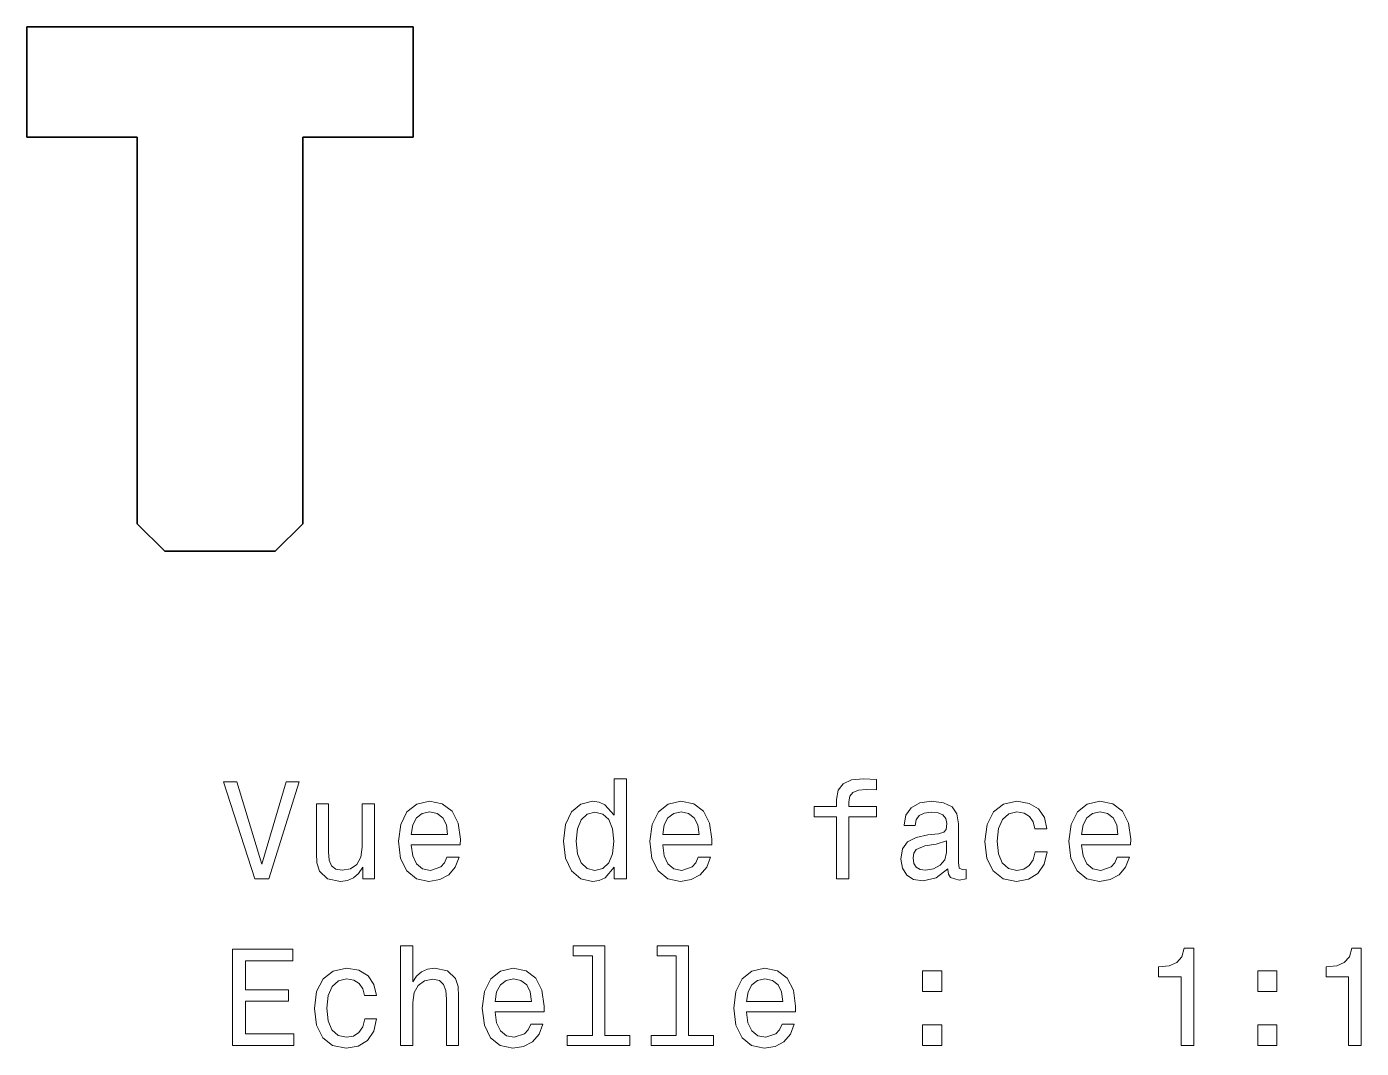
# Model space of a CAD drawing. Extents: x 141.5 to 189.9, y 77.5 to 114.5.
import ezdxf

# ---------------------------------------------------------------- set-up
doc = ezdxf.new("R2010")
doc.units = 0

msp = doc.modelspace()

# ---------------------------------------------------------------- linework, layer by layer
at = {"color": 7, "lineweight": 35, "ltscale": 0.1}
for p, q in [((141.5, 114.5), (141.5, 110.5)), ((155.5, 110.5), (155.5, 114.5)), ((145.5, 110.5), (141.5, 110.5)), ((155.5, 110.5), (151.5, 110.5)), ((150.5, 95.5), (146.5, 95.5))]:
    msp.add_line(p, q, dxfattribs=at)
at = {"color": 7, "lineweight": 35, "ltscale": 0.35}
for p, q in [((155.5, 114.5), (141.5, 114.5)), ((145.5, 96.5), (145.5, 110.5)), ((151.5, 110.5), (151.5, 96.5))]:
    msp.add_line(p, q, dxfattribs=at)
at = {"color": 7, "lineweight": 35, "ltscale": 0.035355}
for p, q in [((146.5, 95.5), (145.5, 96.5)), ((150.5, 95.5), (151.5, 96.5))]:
    msp.add_line(p, q, dxfattribs=at)
at = {"color": 7, "lineweight": 13}
for points in [[(150.895538, 87.148415), (150.018005, 84.16787), (149.11528, 87.148415), (148.636169, 87.148415), (149.765854, 83.643372), (150.270172, 83.643372), (151.374634, 87.148415)], [(162.782425, 84.061958), (162.782425, 83.643372), (163.226227, 83.643372), (163.226227, 87.264412), (162.78746, 87.264412), (162.78746, 85.938042), (162.44957, 86.321327), (162.242798, 86.412102), (162.005768, 86.447403), (161.577087, 86.346542), (161.244232, 86.064117), (161.027374, 85.610229), (160.951736, 85), (161.027374, 84.389771), (161.244232, 83.930832), (161.577087, 83.643372), (162.005768, 83.547554), (162.242798, 83.582855), (162.454605, 83.67363)], [(170.841492, 85.882568), (170.841492, 83.643372), (171.285309, 83.643372), (171.285309, 85.882568), (172.293945, 85.882568), (172.293945, 86.260803), (171.285309, 86.260803), (171.285309, 86.427231), (171.320602, 86.62896), (171.4366, 86.765129), (171.633286, 86.845818), (171.91571, 86.876083), (172.293945, 86.855911), (172.293945, 87.239197), (171.81485, 87.264412), (171.381134, 87.219017), (171.078537, 87.082855), (170.896973, 86.845818), (170.841492, 86.507927), (170.841492, 86.260803), (170.029541, 86.260803), (170.029541, 85.882568)], [(154.097977, 86.351585), (153.654175, 86.351585), (153.654175, 84.788185), (153.603745, 84.425072), (153.457489, 84.162827), (153.230545, 84.001442), (152.932999, 83.951012), (152.695969, 83.991356), (152.544662, 84.112389), (152.458939, 84.31916), (152.438766, 84.611671), (152.438766, 86.351585), (151.994965, 86.351585), (151.994965, 84.571327), (152.010086, 84.213257), (152.105911, 83.915703), (152.398422, 83.643372), (152.867432, 83.547554), (153.119598, 83.582855), (153.336456, 83.67363), (153.523056, 83.829971), (153.674347, 84.056915), (153.674347, 83.643372), (154.097977, 83.643372)], [(155.434433, 84.868874), (157.209656, 84.868874), (157.214691, 85.075645), (157.134003, 85.655617), (156.912109, 86.08934), (156.559082, 86.351585), (156.090057, 86.447403), (155.631119, 86.346542), (155.278091, 86.064117), (155.051147, 85.605186), (154.970459, 85), (155.046112, 84.379684), (155.273056, 83.925789), (155.621033, 83.643372), (156.074921, 83.547554), (156.468292, 83.613113), (156.791061, 83.784584), (157.028091, 84.056915), (157.164261, 84.420029), (156.72551, 84.420029), (156.63472, 84.2183), (156.503601, 84.067001), (156.130402, 83.945969), (155.842941, 84.001442), (155.626083, 84.177956), (155.484863, 84.465416), (155.434433, 84.853745)], [(164.542511, 84.868874), (166.317719, 84.868874), (166.322769, 85.075645), (166.242081, 85.655617), (166.020172, 86.08934), (165.667145, 86.351585), (165.19812, 86.447403), (164.739197, 86.346542), (164.386169, 86.064117), (164.159225, 85.605186), (164.078537, 85), (164.154175, 84.379684), (164.381119, 83.925789), (164.729111, 83.643372), (165.182999, 83.547554), (165.57637, 83.613113), (165.899139, 83.784584), (166.136169, 84.056915), (166.272339, 84.420029), (165.833572, 84.420029), (165.742798, 84.2183), (165.611664, 84.067001), (165.23848, 83.945969), (164.951004, 84.001442), (164.734146, 84.177956), (164.592941, 84.465416), (164.542511, 84.853745)], [(174.871033, 83.996399), (174.871033, 83.98127), (174.896255, 83.809799), (174.971909, 83.688759), (175.289627, 83.592941), (175.536743, 83.633286), (175.536743, 83.976227), (175.430832, 83.961098), (175.289627, 84.026657), (175.264404, 84.228386), (175.264404, 85.630402), (175.203888, 85.988472), (175.027374, 86.240631), (174.719742, 86.39193), (174.286026, 86.447403), (173.862396, 86.386887), (173.549713, 86.215416), (173.353027, 85.948128), (173.28746, 85.5951), (173.28746, 85.564842), (173.685883, 85.564842), (173.721176, 85.776657), (173.832138, 85.927956), (174.013687, 86.01873), (174.270889, 86.054031), (174.518005, 86.028816), (174.694519, 85.953171), (174.80043, 85.822044), (174.835739, 85.640488), (174.815567, 85.428673), (174.734863, 85.322769), (174.533142, 85.272331), (174.154907, 85.231987), (173.721176, 85.141212), (173.413544, 84.979828), (173.231995, 84.727669), (173.176514, 84.354469), (173.226944, 84.021614), (173.383286, 83.774498), (173.635452, 83.618156), (173.983429, 83.562683), (174.452454, 83.668587)], [(178.023056, 85.453888), (178.461823, 85.453888), (178.371033, 85.857346), (178.154175, 86.175072), (177.816284, 86.371758), (177.377518, 86.447403), (176.893372, 86.346542), (176.525208, 86.064117), (176.293228, 85.605186), (176.21254, 84.989914), (176.288177, 84.379684), (176.515137, 83.925789), (176.873199, 83.643372), (177.362396, 83.547554), (177.796112, 83.623199), (178.134003, 83.835014), (178.365997, 84.16787), (178.466858, 84.611671), (178.043228, 84.611671), (177.967575, 84.329254), (177.82637, 84.117432), (177.624634, 83.986313), (177.377518, 83.945969), (177.069885, 84.011528), (176.847977, 84.213257), (176.711823, 84.541069), (176.666428, 85.005043), (176.711823, 85.458931), (176.853027, 85.786743), (177.079971, 85.988472), (177.377518, 86.059074), (177.639771, 86.013687), (177.836456, 85.897697), (177.967575, 85.706055)], [(179.722626, 84.868874), (181.497833, 84.868874), (181.502884, 85.075645), (181.42218, 85.655617), (181.200287, 86.08934), (180.84726, 86.351585), (180.378235, 86.447403), (179.919312, 86.346542), (179.566284, 86.064117), (179.33934, 85.605186), (179.258636, 85), (179.33429, 84.379684), (179.561234, 83.925789), (179.909225, 83.643372), (180.363113, 83.547554), (180.756485, 83.613113), (181.079254, 83.784584), (181.316284, 84.056915), (181.452454, 84.420029), (181.013687, 84.420029), (180.922913, 84.2183), (180.791779, 84.067001), (180.418579, 83.945969), (180.131119, 84.001442), (179.914261, 84.177956), (179.773056, 84.465416), (179.722626, 84.853745)], [(155.434433, 85.242073), (155.489914, 85.590057), (155.626083, 85.84726), (155.832855, 86.003601), (156.105194, 86.059074), (156.372482, 86.003601), (156.579254, 85.84726), (156.705338, 85.590057), (156.750717, 85.242073)], [(162.081406, 86.048988), (162.373917, 85.978386), (162.595825, 85.7817), (162.726944, 85.453888), (162.777374, 85), (162.726944, 84.541069), (162.595825, 84.213257), (162.373917, 84.011528), (162.081406, 83.945969), (161.804031, 84.011528), (161.592224, 84.213257), (161.451004, 84.546112), (161.405624, 85), (161.451004, 85.448845), (161.592224, 85.776657), (161.804031, 85.978386)], [(164.542511, 85.242073), (164.597977, 85.590057), (164.734146, 85.84726), (164.940918, 86.003601), (165.213257, 86.059074), (165.480545, 86.003601), (165.687317, 85.84726), (165.8134, 85.590057), (165.858795, 85.242073)], [(179.722626, 85.242073), (179.778091, 85.590057), (179.914261, 85.84726), (180.121033, 86.003601), (180.393372, 86.059074), (180.66066, 86.003601), (180.867432, 85.84726), (180.993515, 85.590057), (181.03891, 85.242073)], [(174.820602, 84.591499), (174.760086, 84.329254), (174.598709, 84.127518), (174.356628, 83.996399), (174.059082, 83.951012), (173.867432, 83.976227), (173.731262, 84.056915), (173.645538, 84.198128), (173.620316, 84.394814), (173.640488, 84.571327), (173.721176, 84.697403), (174.043945, 84.838615), (174.452454, 84.899132), (174.820602, 85.020172)], [(148.958939, 77.596542), (151.177948, 77.596542), (151.177948, 78.020172), (149.422913, 78.020172), (149.422913, 79.20533), (150.986313, 79.20533), (150.986313, 79.623917), (149.422913, 79.623917), (149.422913, 80.672913), (151.137604, 80.672913), (151.137604, 81.096542), (148.958939, 81.096542)], [(155.046112, 77.596542), (155.489914, 77.596542), (155.489914, 79.159943), (155.535309, 79.518013), (155.681549, 79.780258), (155.908508, 79.941643), (156.21109, 80.002159), (156.453171, 79.951729), (156.604462, 79.815559), (156.680115, 79.588615), (156.705338, 79.286026), (156.705338, 77.596542), (157.149139, 77.596542), (157.149139, 79.376801), (157.128967, 79.734871), (157.038177, 80.032425), (156.740631, 80.304756), (156.276657, 80.400574), (156.02449, 80.365273), (155.807632, 80.269455), (155.626083, 80.118156), (155.489914, 79.911385), (155.489914, 81.217583), (155.046112, 81.217583)], [(162.000717, 80.844383), (162.000717, 77.969742), (161.087891, 77.969742), (161.087891, 77.596542), (163.35231, 77.596542), (163.35231, 77.969742), (162.444519, 77.969742), (162.444519, 81.217583), (161.304749, 81.217583), (161.304749, 80.844383)], [(165.036743, 80.844383), (165.036743, 77.969742), (164.123917, 77.969742), (164.123917, 77.596542), (166.388336, 77.596542), (166.388336, 77.969742), (165.480545, 77.969742), (165.480545, 81.217583), (164.340775, 81.217583), (164.340775, 80.844383)], [(183.323486, 77.596542), (183.78241, 77.596542), (183.78241, 81.121758), (183.439484, 81.121758), (183.348694, 80.814125), (183.167145, 80.607346), (182.889771, 80.486313), (182.506485, 80.445969), (182.506485, 80.087898), (183.323486, 80.087898)], [(189.395538, 77.596542), (189.854462, 77.596542), (189.854462, 81.121758), (189.51152, 81.121758), (189.420746, 80.814125), (189.239197, 80.607346), (188.961807, 80.486313), (188.578522, 80.445969), (188.578522, 80.087898), (189.395538, 80.087898)], [(153.734863, 79.407059), (154.17363, 79.407059), (154.082855, 79.810516), (153.865997, 80.128242), (153.528091, 80.324928), (153.08934, 80.400574), (152.605194, 80.299713), (152.23703, 80.017288), (152.005051, 79.558357), (151.924347, 78.943085), (152, 78.332855), (152.226944, 77.87896), (152.585022, 77.596542), (153.074203, 77.500725), (153.507919, 77.57637), (153.845825, 77.788185), (154.077805, 78.12104), (154.17868, 78.564842), (153.755051, 78.564842), (153.679398, 78.282425), (153.538177, 78.070602), (153.336456, 77.939484), (153.08934, 77.899139), (152.781708, 77.964699), (152.559799, 78.166428), (152.42363, 78.49424), (152.378235, 78.958214), (152.42363, 79.412102), (152.564835, 79.739914), (152.791794, 79.941643), (153.08934, 80.012245), (153.351578, 79.966858), (153.548279, 79.850868), (153.679398, 79.659225)], [(158.470459, 78.822044), (160.245682, 78.822044), (160.250717, 79.028816), (160.170029, 79.608788), (159.94812, 80.042511), (159.595108, 80.304756), (159.126083, 80.400574), (158.667145, 80.299713), (158.314117, 80.017288), (158.087173, 79.558357), (158.006485, 78.953171), (158.082138, 78.332855), (158.309082, 77.87896), (158.657059, 77.596542), (159.110947, 77.500725), (159.504318, 77.566284), (159.827087, 77.737755), (160.064117, 78.010086), (160.200287, 78.373199), (159.761536, 78.373199), (159.670746, 78.171471), (159.539627, 78.020172), (159.166428, 77.899139), (158.878967, 77.954613), (158.662109, 78.131126), (158.520889, 78.418587), (158.470459, 78.806915)], [(167.578537, 78.822044), (169.353745, 78.822044), (169.358795, 79.028816), (169.278107, 79.608788), (169.056198, 80.042511), (168.703171, 80.304756), (168.234146, 80.400574), (167.775223, 80.299713), (167.422195, 80.017288), (167.195251, 79.558357), (167.114548, 78.953171), (167.190201, 78.332855), (167.417145, 77.87896), (167.765137, 77.596542), (168.219025, 77.500725), (168.612396, 77.566284), (168.935165, 77.737755), (169.172195, 78.010086), (169.30835, 78.373199), (168.869598, 78.373199), (168.778824, 78.171471), (168.64769, 78.020172), (168.27449, 77.899139), (167.98703, 77.954613), (167.770172, 78.131126), (167.628967, 78.418587), (167.578537, 78.806915)], [(173.958221, 79.553314), (174.654175, 79.553314), (174.654175, 80.304756), (173.958221, 80.304756)], [(186.102295, 79.553314), (186.798264, 79.553314), (186.798264, 80.304756), (186.102295, 80.304756)], [(158.470459, 79.195244), (158.52594, 79.543228), (158.662109, 79.80043), (158.868881, 79.956772), (159.141205, 80.012245), (159.408508, 79.956772), (159.61528, 79.80043), (159.741348, 79.543228), (159.786743, 79.195244)], [(167.578537, 79.195244), (167.634003, 79.543228), (167.770172, 79.80043), (167.976944, 79.956772), (168.249283, 80.012245), (168.516571, 79.956772), (168.723343, 79.80043), (168.849426, 79.543228), (168.894806, 79.195244)], [(173.958221, 77.596542), (174.654175, 77.596542), (174.654175, 78.347984), (173.958221, 78.347984)], [(186.102295, 77.596542), (186.798264, 77.596542), (186.798264, 78.347984), (186.102295, 78.347984)]]:
    msp.add_lwpolyline(points, close=True, dxfattribs=at)

doc.saveas('drawing.dxf')
